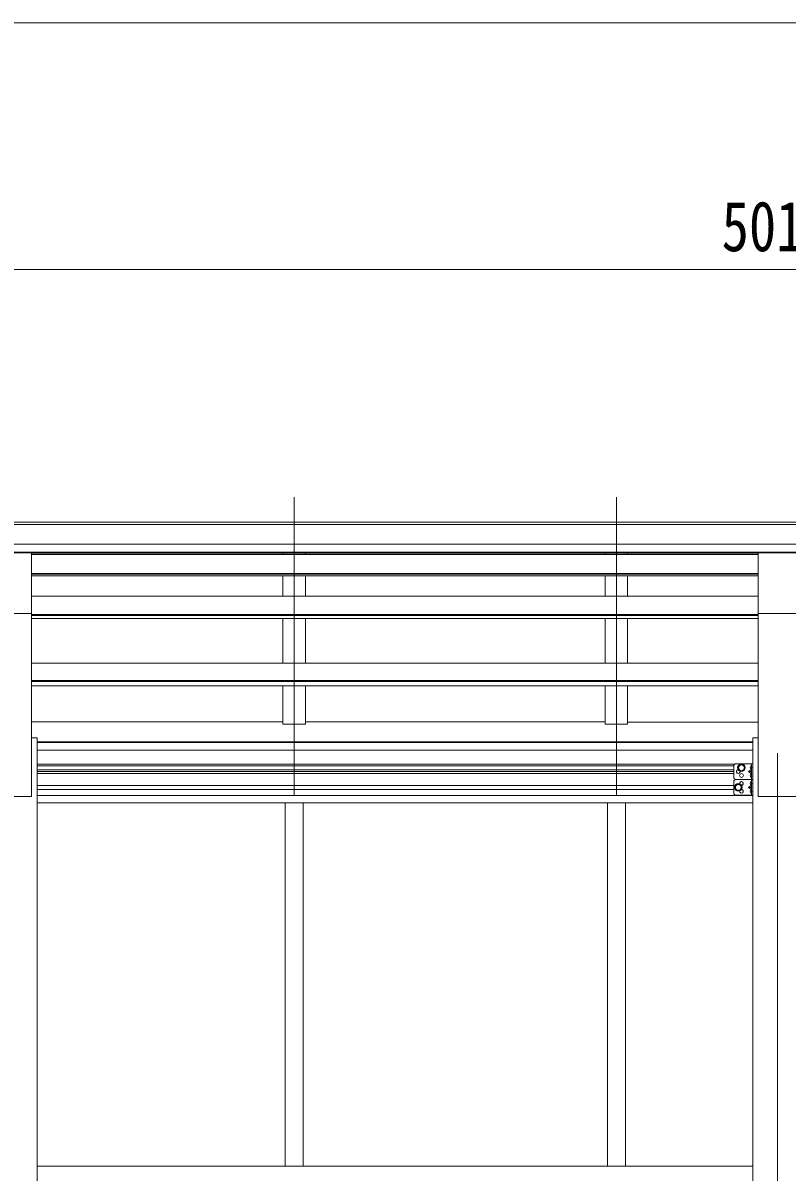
# Model space of a CAD drawing. Units: millimetres at full size; details may follow other scales. Extents: x -9783 to 9892, y -6828 to 6752.
# Drawn here: x 2886 to 4584, y 680 to 3235 of the extents above; entities that cross this region are included whole.
import ezdxf
from ezdxf.enums import TextEntityAlignment as Align

# ---------------------------------------------------------------- set-up
doc = ezdxf.new("R2010")
doc.units = ezdxf.units.MM
doc.header["$LTSCALE"] = 35
for name, color, linetype, lineweight in [('0-1_本体', 4, 'Continuous', 9), ('0-2_部品', 7, 'Continuous', 9), ('0-8_PARTS2', 2, 'Continuous', 9), ('0-A_寸法', 6, 'Continuous', 9), ('1-1_GLASS', 4, 'Continuous', 9), ('1-2_GLASS_SEAL', 7, 'Continuous', 9)]:
    doc.layers.add(name, color=color, linetype=linetype, lineweight=lineweight)
doc.styles.add('ＭＳ ゴシック', font='')
doc.styles.get('ＭＳ ゴシック').set_extended_font_data('MS Gothic')

msp = doc.modelspace()

# ---------------------------------------------------------------- linework, layer by layer
at = {"layer": '0-1_本体'}
for p, q in [((7062.51, 2125.73), (2063.51, 2125.73)), ((7062.51, 2120.38), (2063.51, 2120.38)), ((7062.51, 2076.86), (2063.51, 2076.86)), ((7062.51, 2059.19), (2063.51, 2059.19)), ((4520.51, 2056.81), (2905.51, 2056.81)), ((4520.51, 2053.86), (2905.51, 2053.86)), ((3464.01, 2056.81), (3464.01, 2053.86)), ((3514.01, 2056.81), (3514.01, 2053.86)), ((4180.01, 2056.81), (4180.01, 2053.86)), ((4230.01, 2056.81), (4230.01, 2053.86)), ((4520.51, 2011.9), (2905.51, 2011.9)), ((4520.51, 2010.21), (2905.51, 2010.21)), ((4520.51, 2006.42), (2905.51, 2006.42)), ((3464.01, 2006.42), (3464.01, 1961)), ((3514.01, 2006.42), (3514.01, 1961)), ((4180.01, 2006.42), (4180.01, 1961)), ((4230.01, 2006.42), (4230.01, 1961)), ((4520.51, 1961), (2905.51, 1961)), ((2905.51, 1516.2), (2905.51, 1923.16)), ((4520.51, 1920.41), (2905.51, 1920.41)), ((4520.51, 1918.73), (2905.51, 1918.73)), ((4520.51, 1516.2), (4520.51, 1923.16)), ((4520.51, 1911.86), (2905.51, 1911.86)), ((3464.01, 1911.86), (3464.01, 1812.76)), ((3514.01, 1911.86), (3514.01, 1812.76)), ((4180.01, 1911.86), (4180.01, 1812.76)), ((4230.01, 1911.86), (4230.01, 1812.76)), ((4520.51, 1812.76), (2905.51, 1812.76)), ((4520.51, 1773.62), (2905.51, 1773.62)), ((4520.51, 1771.95), (2905.51, 1771.95)), ((4520.51, 1762.31), (2905.51, 1762.31)), ((3464.01, 1762.31), (3464.01, 1676.81)), ((3514.01, 1762.31), (3514.01, 1676.81)), ((4180.01, 1762.31), (4180.01, 1676.81)), ((4230.01, 1762.31), (4230.01, 1676.81)), ((3464.01, 1682.02), (2905.51, 1682.02)), ((3464.01, 1676.81), (3514.01, 1676.81)), ((4180.01, 1682.02), (3514.01, 1682.02)), ((4180.01, 1676.81), (4230.01, 1676.81)), ((4520.51, 1681.6), (4230.01, 1681.6)), ((2918.01, 1646.2), (2905.51, 1646.2)), ((2918.01, 1646.2), (2918.01, -1533.79)), ((4508.01, 1637.72), (2918.01, 1637.72)), ((4508.01, 1636.34), (2918.01, 1636.34)), ((4508.01, 1646.2), (4508.01, -1533.79)), ((4520.51, 1646.2), (4508.01, 1646.2)), ((4508.01, 1619.16), (2918.01, 1619.16)), ((2905.51, 1516.2), (2820.51, 1516.2)), ((4605.51, 1516.2), (4520.51, 1516.2))]:
    msp.add_line(p, q, dxfattribs=at)
at = {"layer": '0-2_部品'}
for p, q in [((4520.51, 1923.16), (4520.51, 2057.31)), ((2905.51, 1923.16), (2820.51, 1923.16)), ((4605.51, 1923.16), (4520.51, 1923.16))]:
    msp.add_line(p, q, dxfattribs=at)
for points in [[(2905.51, 1923.16), (2905.51, 2057.31), (2820.51, 2057.31)], [(4605.51, 1923.16), (4605.51, 2057.31), (4520.51, 2057.31)]]:
    msp.add_lwpolyline(points, dxfattribs=at)
at = {"layer": '0-8_PARTS2'}
for p, q in [((3489.01, 1518.54), (3489.01, 2181.07)), ((4205.01, 1518.54), (4205.01, 2181.07)), ((4563.01, 1612.34), (4563.01, -1633.8))]:
    msp.add_line(p, q, dxfattribs=at)
at = {"layer": '0-A_寸法'}
for p, q in [((-2974.99, 3234.99), (7089.01, 3234.99)), ((7069.01, 2687.45), (2057.01, 2687.45))]:
    msp.add_line(p, q, dxfattribs=at)
at = {"layer": '1-1_GLASS'}
for p, q in [((2918.01, 1587.91), (4468.01, 1587.91)), ((2918.01, 1584.41), (4466.03, 1584.41)), ((2918.01, 1575.41), (4466.01, 1575.41)), ((2918.01, 1571.91), (4466.01, 1571.91)), ((4466.01, 1566.91), (2918.01, 1566.91)), ((2918.01, 1540.91), (4466.01, 1540.91)), ((2820.51, 1516.2), (2905.51, 1516.2)), ((2918.01, 1531.91), (4466.01, 1531.91)), ((2918.01, 1518.41), (4508.01, 1518.41)), ((4520.51, 1516.2), (4605.51, 1516.2)), ((2918.01, 1502.41), (4508.01, 1502.41)), ((3469.01, 1502.41), (3469.01, 695.41)), ((3509.01, 1502.41), (3509.01, 695.41)), ((4185.01, 1502.41), (4185.01, 695.41)), ((4225.01, 1502.41), (4225.01, 695.41)), ((2918.01, 694.91), (4508.01, 694.91))]:
    msp.add_line(p, q, dxfattribs=at)
at = {"layer": '1-2_GLASS_SEAL'}
for p, q in [((4471.01, 1588.91), (4508.01, 1588.91)), ((4483.01, 1587.41), (4476.51, 1583.66)), ((4489.51, 1583.66), (4483.01, 1587.41)), ((4505.01, 1584.41), (4504.2, 1584.27)), ((4505.01, 1584.41), (4505.51, 1584.32)), ((4505.01, 1576.41), (4505.01, 1584.41)), ((4505.51, 1588.91), (4505.51, 1553.91)), ((4508.01, 1588.91), (4508.01, 1553.91)), ((4466.01, 1583.91), (4466.01, 1558.91)), ((4476.51, 1583.66), (4476.51, 1576.15)), ((4476.51, 1576.15), (4483.01, 1572.4)), ((4483.01, 1572.4), (4489.51, 1576.15)), ((4489.51, 1576.15), (4489.51, 1583.66)), ((4505.51, 1576.41), (4498.51, 1571.41)), ((4505.26, 1581.59), (4503.03, 1582.71)), ((4505.26, 1579.22), (4503.03, 1578.11)), ((4505.26, 1563.59), (4503.03, 1564.71)), ((4505.26, 1561.22), (4503.03, 1560.11)), ((4505.01, 1576.41), (4504.2, 1576.55)), ((4505.01, 1566.41), (4504.2, 1566.27)), ((4505.01, 1576.41), (4505.51, 1576.5)), ((4505.01, 1566.41), (4505.51, 1566.32)), ((4505.01, 1558.41), (4505.01, 1566.41)), ((4505.89, 1580.41), (4505.26, 1581.59)), ((4505.89, 1580.41), (4505.26, 1579.22)), ((4505.89, 1562.41), (4505.26, 1563.59)), ((4505.89, 1562.41), (4505.26, 1561.22)), ((4505.51, 1584.32), (4505.51, 1576.5)), ((4505.51, 1566.32), (4505.51, 1558.5)), ((4466.01, 1548.91), (4466.01, 1523.91)), ((4476.01, 1543.91), (4469.51, 1540.16)), ((4469.51, 1540.16), (4469.51, 1532.65)), ((4471.01, 1553.91), (4508.01, 1553.91)), ((4471.01, 1553.91), (4508.01, 1553.91)), ((4482.51, 1540.16), (4476.01, 1543.91)), ((4482.51, 1532.65), (4482.51, 1540.16)), ((4505.51, 1541.41), (4498.51, 1536.41)), ((4505.26, 1546.59), (4503.03, 1547.71)), ((4505.26, 1544.22), (4503.03, 1543.11)), ((4505.01, 1558.41), (4504.2, 1558.55)), ((4505.01, 1549.41), (4504.2, 1549.27)), ((4505.01, 1541.41), (4504.2, 1541.55)), ((4505.01, 1558.41), (4505.51, 1558.5)), ((4505.01, 1549.41), (4505.51, 1549.32)), ((4505.01, 1541.41), (4505.01, 1549.41)), ((4505.01, 1541.41), (4505.51, 1541.5)), ((4505.89, 1545.41), (4505.26, 1546.59)), ((4505.89, 1545.41), (4505.26, 1544.22)), ((4505.51, 1553.91), (4505.51, 1518.91)), ((4505.51, 1549.32), (4505.51, 1541.5)), ((4508.01, 1553.91), (4508.01, 1518.91)), ((4469.51, 1532.65), (4476.01, 1528.9)), ((4471.01, 1518.91), (4508.01, 1518.91)), ((4476.01, 1528.9), (4482.51, 1532.65)), ((4505.26, 1528.59), (4503.03, 1529.71)), ((4505.26, 1526.22), (4503.03, 1525.11)), ((4505.01, 1531.41), (4504.2, 1531.27)), ((4505.01, 1523.41), (4504.2, 1523.55)), ((4505.01, 1531.41), (4505.51, 1531.32)), ((4505.01, 1523.41), (4505.01, 1531.41)), ((4505.01, 1523.41), (4505.51, 1523.5)), ((4505.89, 1527.41), (4505.26, 1528.59)), ((4505.89, 1527.41), (4505.26, 1526.22)), ((4505.51, 1531.32), (4505.51, 1523.5))]:
    msp.add_line(p, q, dxfattribs=at)
for points in [[(4505.51, 1571.41), (4498.51, 1571.41), (4505.51, 1566.41)], [(4505.51, 1536.41), (4498.51, 1536.41), (4505.51, 1531.41)]]:
    msp.add_lwpolyline(points, dxfattribs=at)
for centre, radius in [((4483.01, 1579.91), 8.5), ((4483.01, 1579.91), 7.5), ((4483.01, 1579.91), 6.5), ((4483.01, 1562.91), 4.25), ((4476.01, 1536.41), 8.5), ((4476.01, 1536.41), 7.5), ((4476.01, 1536.41), 6.5)]:
    msp.add_circle(centre, radius, dxfattribs=at)
for centre, radius, start, end in [((4471.01, 1583.91), 5, 90, 180), ((4471.01, 1558.91), 5, 180, 270), ((4476.01, 1571.41), 4.25, 94.76077, 6.29431), ((4509.11, 1580.41), 6.5, 147.94412, 212.05588), ((4509.11, 1562.41), 6.5, 147.94412, 212.05588), ((4504.36, 1583.38), 0.9, 100, 147.94412), ((4504.36, 1577.44), 0.9, 212.05588, 260), ((4504.36, 1565.38), 0.9, 100, 147.94412), ((4504.36, 1559.44), 0.9, 212.05588, 260), ((4471.01, 1548.91), 5, 90, 180), ((4483.01, 1544.91), 4.25, 274.76077, 186.29431), ((4509.11, 1545.41), 6.5, 147.94412, 212.05588), ((4504.36, 1548.38), 0.9, 100, 147.94412), ((4504.36, 1542.44), 0.9, 212.05588, 260), ((4471.01, 1523.91), 5, 180, 270), ((4483.01, 1527.91), 4.25, 173.70569, 85.23923), ((4509.11, 1527.41), 6.5, 147.94412, 212.05588), ((4504.36, 1530.38), 0.9, 100, 147.94412), ((4504.36, 1524.44), 0.9, 212.05588, 260)]:
    msp.add_arc(centre, radius, start, end, dxfattribs=at)

# ---------------------------------------------------------------- texts
at = {"layer": '0-A_寸法', "color": 7, "style": 'ＭＳ ゴシック', "width": 0.8}
msp.add_text('5012', height=111.4, dxfattribs=at).set_placement((4439.01, 2694.45), align=Align.BOTTOM_LEFT)

doc.saveas('drawing.dxf')
